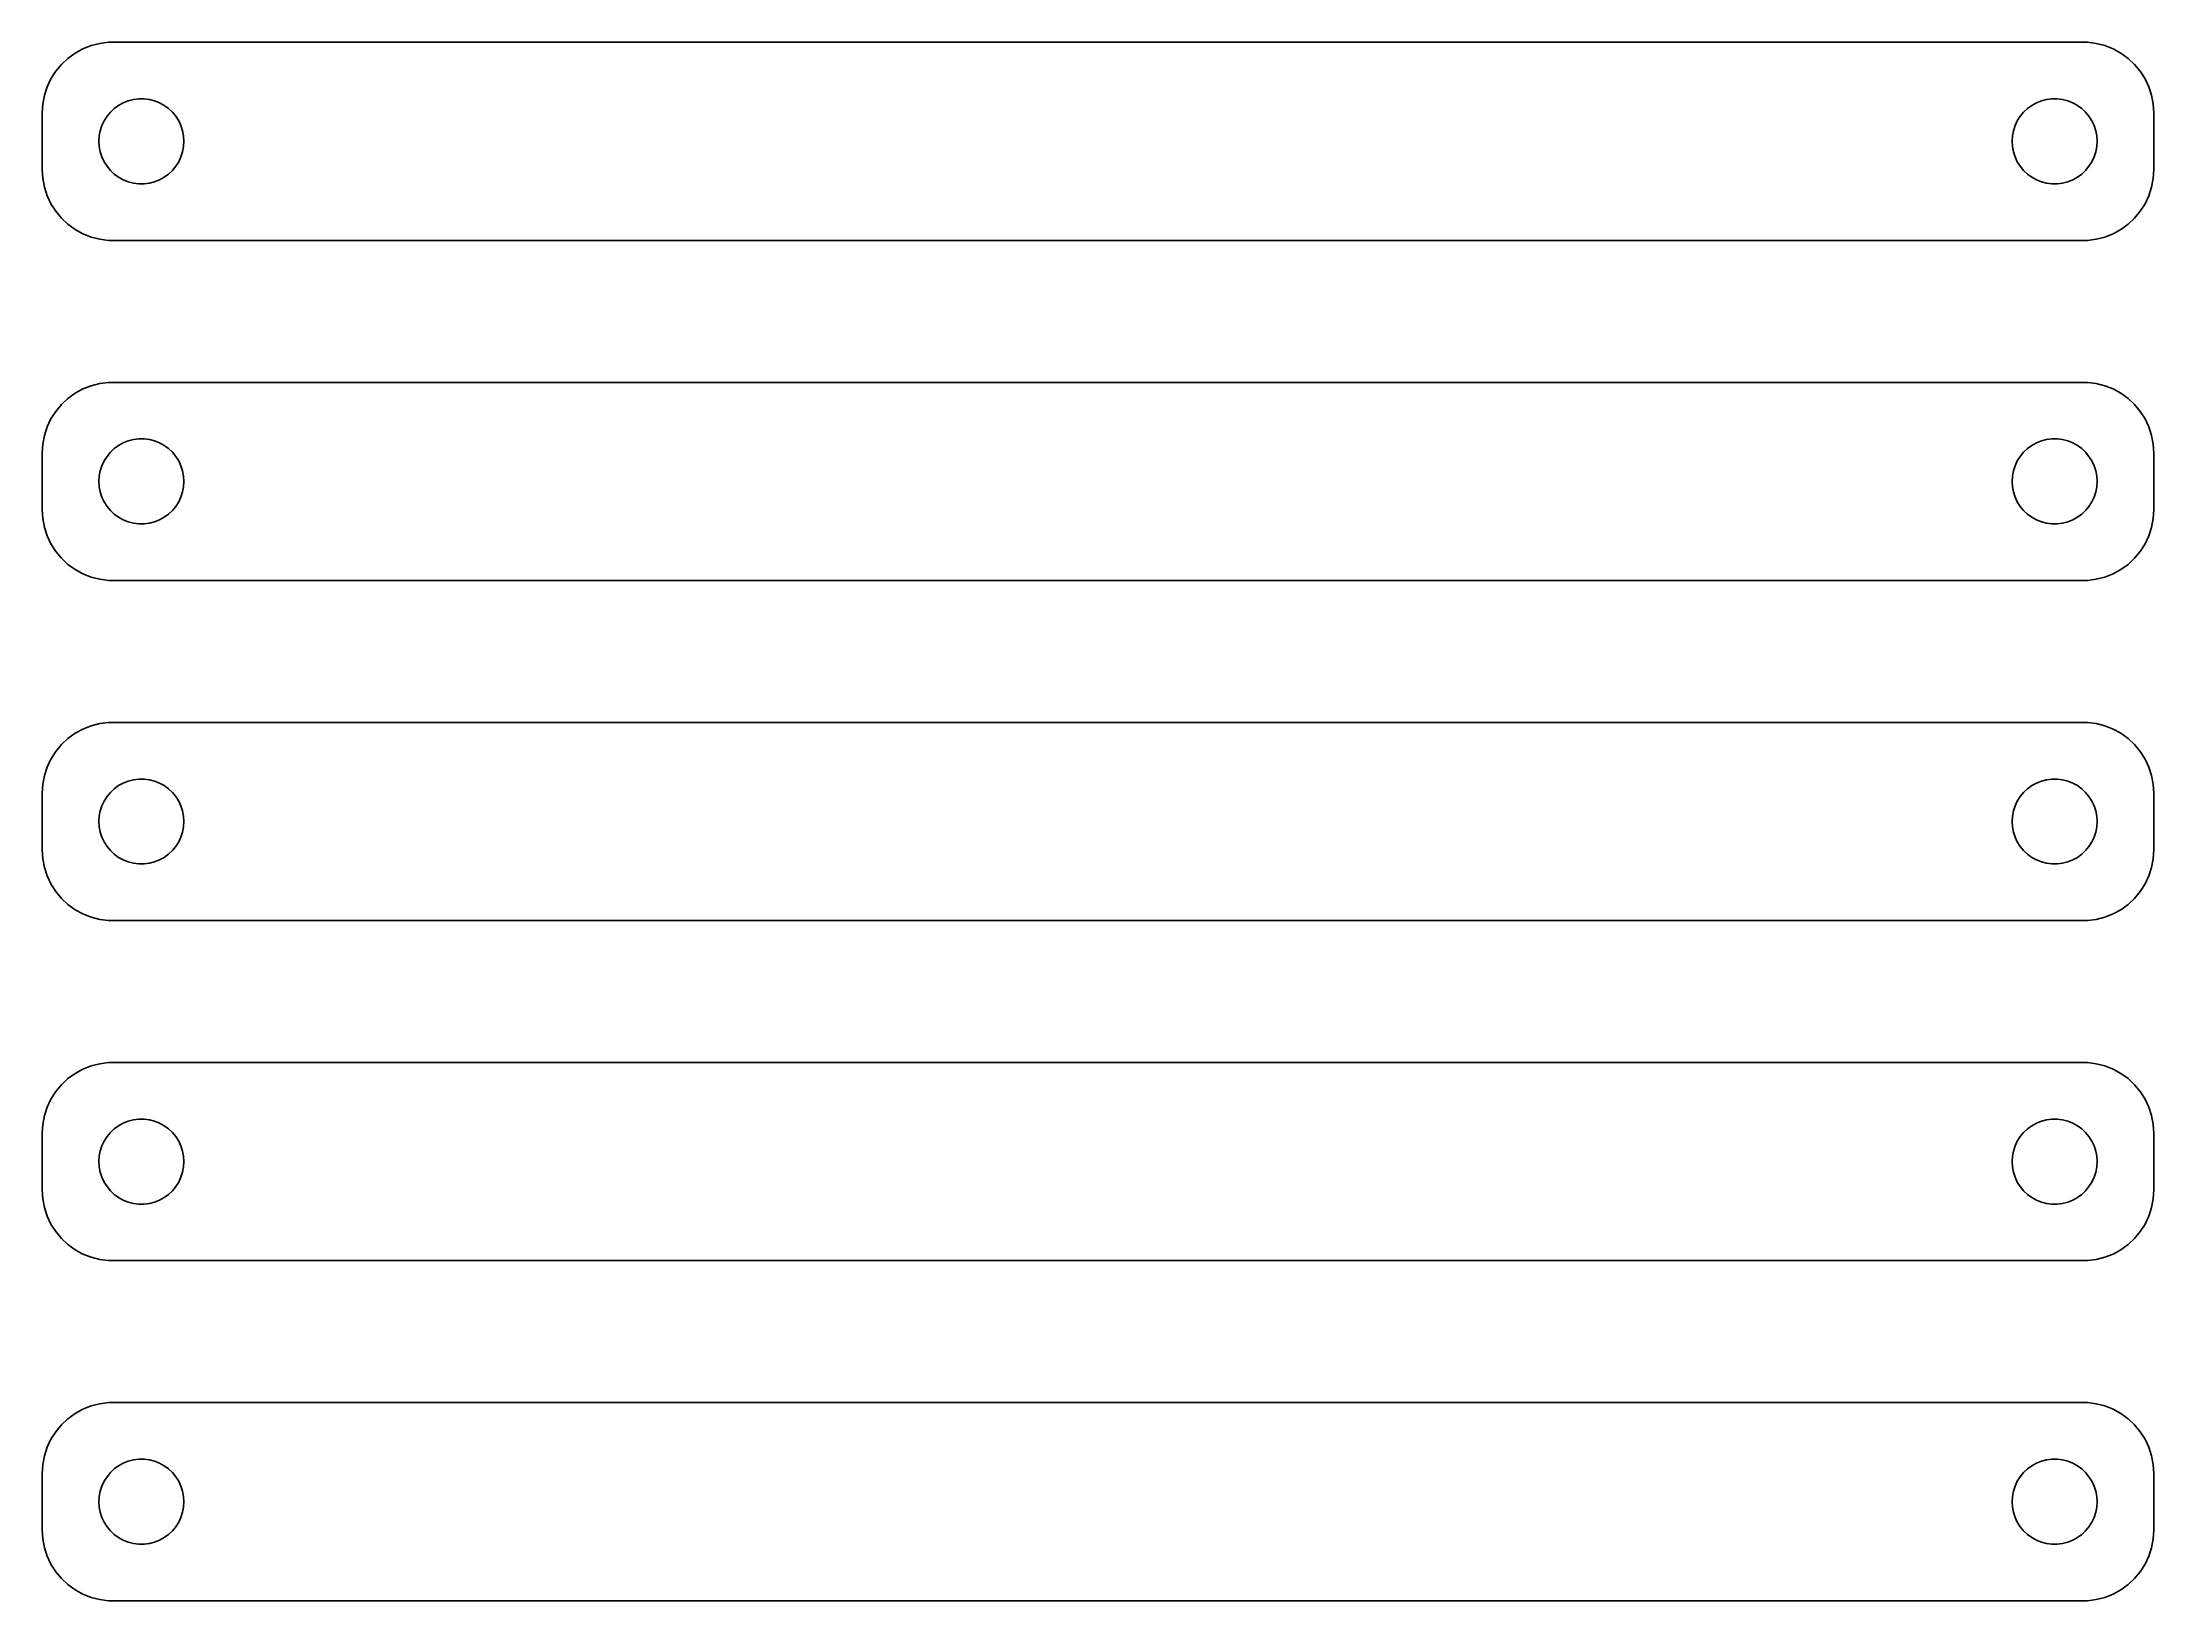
# Model space of a CAD drawing. Header units: metres. Extents: x -74 to 74, y 113 to 223.
import ezdxf

# ---------------------------------------------------------------- set-up
doc = ezdxf.new("R2010")
doc.units = ezdxf.units.M

msp = doc.modelspace()

# ---------------------------------------------------------------- linework, layer by layer
for p, q in [((-72.1791, 222.222), (-72.6871, 221.853)), ((-71.6289, 222.524), (-72.1791, 222.222)), ((-71.0451, 222.755), (-71.6289, 222.524)), ((-70.4369, 222.911), (-71.0451, 222.755)), ((-69.8139, 222.99), (-70.4369, 222.911)), ((69.8139, 222.99), (-69.8139, 222.99)), ((70.4369, 222.911), (69.8139, 222.99)), ((71.0451, 222.755), (70.4369, 222.911)), ((71.6289, 222.524), (71.0451, 222.755)), ((72.1791, 222.222), (71.6289, 222.524)), ((72.6871, 221.853), (72.1791, 222.222)), ((-73.5451, 220.939), (-73.8815, 220.409)), ((-73.1448, 221.423), (-73.5451, 220.939)), ((-72.6871, 221.853), (-73.1448, 221.423)), ((73.1448, 221.423), (72.6871, 221.853)), ((73.5451, 220.939), (73.1448, 221.423)), ((73.8815, 220.409), (73.5451, 220.939)), ((-74.3429, 219.243), (-74.4606, 218.627)), ((-74.1489, 219.841), (-74.3429, 219.243)), ((-73.8815, 220.409), (-74.1489, 219.841)), ((74.1489, 219.841), (73.8815, 220.409)), ((74.3429, 219.243), (74.1489, 219.841)), ((74.4606, 218.627), (74.3429, 219.243)), ((-74.4606, 218.627), (-74.5, 218)), ((-74.5, 218), (-74.5, 214)), ((-70.1289, 217.445), (-69.927, 217.763)), ((-69.927, 217.763), (-69.6869, 218.054)), ((-69.6869, 218.054), (-69.4123, 218.312)), ((-69.4123, 218.312), (-69.1075, 218.533)), ((-69.1075, 218.533), (-68.7773, 218.714)), ((-68.7773, 218.714), (-68.427, 218.853)), ((-68.427, 218.853), (-68.0621, 218.947)), ((-68.0621, 218.947), (-67.6884, 218.994)), ((-67.6884, 218.994), (-67.3116, 218.994)), ((-67.3116, 218.994), (-66.9379, 218.947)), ((-66.9379, 218.947), (-66.573, 218.853)), ((-66.573, 218.853), (-66.2227, 218.714)), ((-66.2227, 218.714), (-65.8925, 218.533)), ((-65.8925, 218.533), (-65.5877, 218.312)), ((-65.5877, 218.312), (-65.3131, 218.054)), ((-65.3131, 218.054), (-65.073, 217.763)), ((-65.073, 217.763), (-64.8711, 217.445)), ((64.8711, 217.445), (65.073, 217.763)), ((65.073, 217.763), (65.3131, 218.054)), ((65.3131, 218.054), (65.5877, 218.312)), ((65.5877, 218.312), (65.8925, 218.533)), ((65.8925, 218.533), (66.2227, 218.714)), ((66.2227, 218.714), (66.573, 218.853)), ((66.573, 218.853), (66.9379, 218.947)), ((66.9379, 218.947), (67.3116, 218.994)), ((67.3116, 218.994), (67.6884, 218.994)), ((67.6884, 218.994), (68.0621, 218.947)), ((68.0621, 218.947), (68.427, 218.853)), ((68.427, 218.853), (68.7773, 218.714)), ((68.7773, 218.714), (69.1075, 218.533)), ((69.1075, 218.533), (69.4123, 218.312)), ((69.4123, 218.312), (69.6869, 218.054)), ((69.6869, 218.054), (69.927, 217.763)), ((69.927, 217.763), (70.1289, 217.445)), ((74.5, 218), (74.4606, 218.627)), ((74.5, 214), (74.5, 218)), ((-70.5, 216), (-70.4763, 216.376)), ((-70.4763, 216.376), (-70.4057, 216.746)), ((-70.4057, 216.746), (-70.2893, 217.104)), ((-70.2893, 217.104), (-70.1289, 217.445)), ((-64.8711, 217.445), (-64.7107, 217.104)), ((-64.7107, 217.104), (-64.5943, 216.746)), ((-64.5943, 216.746), (-64.5237, 216.376)), ((-64.5237, 216.376), (-64.5, 216)), ((64.5, 216), (64.5237, 216.376)), ((64.5237, 216.376), (64.5943, 216.746)), ((64.5943, 216.746), (64.7107, 217.104)), ((64.7107, 217.104), (64.8711, 217.445)), ((70.1289, 217.445), (70.2893, 217.104)), ((70.2893, 217.104), (70.4057, 216.746)), ((70.4057, 216.746), (70.4763, 216.376)), ((70.4763, 216.376), (70.5, 216)), ((-70.4763, 215.624), (-70.5, 216)), ((-70.4057, 215.254), (-70.4763, 215.624)), ((-70.2893, 214.896), (-70.4057, 215.254)), ((-70.1289, 214.555), (-70.2893, 214.896)), ((-64.7107, 214.896), (-64.8711, 214.555)), ((-64.5943, 215.254), (-64.7107, 214.896)), ((-64.5237, 215.624), (-64.5943, 215.254)), ((-64.5, 216), (-64.5237, 215.624)), ((64.5237, 215.624), (64.5, 216)), ((64.5943, 215.254), (64.5237, 215.624)), ((64.7107, 214.896), (64.5943, 215.254)), ((64.8711, 214.555), (64.7107, 214.896)), ((70.2893, 214.896), (70.1289, 214.555)), ((70.4057, 215.254), (70.2893, 214.896)), ((70.4763, 215.624), (70.4057, 215.254)), ((70.5, 216), (70.4763, 215.624)), ((-74.5, 214), (-74.4606, 213.373)), ((-74.4606, 213.373), (-74.3429, 212.757)), ((-69.927, 214.237), (-70.1289, 214.555)), ((-69.6869, 213.946), (-69.927, 214.237)), ((-69.4123, 213.688), (-69.6869, 213.946)), ((-69.1075, 213.467), (-69.4123, 213.688)), ((-68.7773, 213.286), (-69.1075, 213.467)), ((-68.427, 213.147), (-68.7773, 213.286)), ((-68.0621, 213.053), (-68.427, 213.147)), ((-66.573, 213.147), (-66.9379, 213.053)), ((-66.2227, 213.286), (-66.573, 213.147)), ((-65.8925, 213.467), (-66.2227, 213.286)), ((-65.5877, 213.688), (-65.8925, 213.467)), ((-65.3131, 213.946), (-65.5877, 213.688)), ((-65.073, 214.237), (-65.3131, 213.946)), ((-64.8711, 214.555), (-65.073, 214.237)), ((65.073, 214.237), (64.8711, 214.555)), ((65.3131, 213.946), (65.073, 214.237)), ((65.5877, 213.688), (65.3131, 213.946)), ((65.8925, 213.467), (65.5877, 213.688)), ((66.2227, 213.286), (65.8925, 213.467)), ((66.573, 213.147), (66.2227, 213.286)), ((66.9379, 213.053), (66.573, 213.147)), ((68.427, 213.147), (68.0621, 213.053)), ((68.7773, 213.286), (68.427, 213.147)), ((69.1075, 213.467), (68.7773, 213.286)), ((69.4123, 213.688), (69.1075, 213.467)), ((69.6869, 213.946), (69.4123, 213.688)), ((69.927, 214.237), (69.6869, 213.946)), ((70.1289, 214.555), (69.927, 214.237)), ((74.3429, 212.757), (74.4606, 213.373)), ((74.4606, 213.373), (74.5, 214)), ((-74.3429, 212.757), (-74.1489, 212.159)), ((-74.1489, 212.159), (-73.8815, 211.591)), ((-73.8815, 211.591), (-73.5451, 211.061)), ((-67.6884, 213.006), (-68.0621, 213.053)), ((-67.3116, 213.006), (-67.6884, 213.006)), ((-66.9379, 213.053), (-67.3116, 213.006)), ((67.3116, 213.006), (66.9379, 213.053)), ((67.6884, 213.006), (67.3116, 213.006)), ((68.0621, 213.053), (67.6884, 213.006)), ((73.5451, 211.061), (73.8815, 211.591)), ((73.8815, 211.591), (74.1489, 212.159)), ((74.1489, 212.159), (74.3429, 212.757)), ((-73.5451, 211.061), (-73.1448, 210.577)), ((-73.1448, 210.577), (-72.6871, 210.147)), ((-72.6871, 210.147), (-72.1791, 209.778)), ((72.1791, 209.778), (72.6871, 210.147)), ((72.6871, 210.147), (73.1448, 210.577)), ((73.1448, 210.577), (73.5451, 211.061)), ((-72.1791, 209.778), (-71.6289, 209.476)), ((-71.6289, 209.476), (-71.0451, 209.245)), ((-71.0451, 209.245), (-70.4369, 209.089)), ((-70.4369, 209.089), (-69.8139, 209.01)), ((-69.8139, 209.01), (69.8139, 209.01)), ((69.8139, 209.01), (70.4369, 209.089)), ((70.4369, 209.089), (71.0451, 209.245)), ((71.0451, 209.245), (71.6289, 209.476)), ((71.6289, 209.476), (72.1791, 209.778)), ((-72.1791, 198.222), (-72.6871, 197.853)), ((-71.6289, 198.524), (-72.1791, 198.222)), ((-71.0451, 198.755), (-71.6289, 198.524)), ((-70.4369, 198.911), (-71.0451, 198.755)), ((-69.8139, 198.99), (-70.4369, 198.911)), ((69.8139, 198.99), (-69.8139, 198.99)), ((70.4369, 198.911), (69.8139, 198.99)), ((71.0451, 198.755), (70.4369, 198.911)), ((71.6289, 198.524), (71.0451, 198.755)), ((72.1791, 198.222), (71.6289, 198.524)), ((72.6871, 197.853), (72.1791, 198.222)), ((-73.5451, 196.939), (-73.8815, 196.409)), ((-73.1448, 197.423), (-73.5451, 196.939)), ((-72.6871, 197.853), (-73.1448, 197.423)), ((73.1448, 197.423), (72.6871, 197.853)), ((73.5451, 196.939), (73.1448, 197.423)), ((73.8815, 196.409), (73.5451, 196.939)), ((-74.3429, 195.243), (-74.4606, 194.627)), ((-74.1489, 195.841), (-74.3429, 195.243)), ((-73.8815, 196.409), (-74.1489, 195.841)), ((74.1489, 195.841), (73.8815, 196.409)), ((74.3429, 195.243), (74.1489, 195.841)), ((74.4606, 194.627), (74.3429, 195.243)), ((-74.4606, 194.627), (-74.5, 194)), ((-74.5, 194), (-74.5, 190)), ((-70.1289, 193.445), (-69.927, 193.763)), ((-69.927, 193.763), (-69.6869, 194.054)), ((-69.6869, 194.054), (-69.4123, 194.312)), ((-69.4123, 194.312), (-69.1075, 194.533)), ((-69.1075, 194.533), (-68.7773, 194.714)), ((-68.7773, 194.714), (-68.427, 194.853)), ((-68.427, 194.853), (-68.0621, 194.947)), ((-68.0621, 194.947), (-67.6884, 194.994)), ((-67.6884, 194.994), (-67.3116, 194.994)), ((-67.3116, 194.994), (-66.9379, 194.947)), ((-66.9379, 194.947), (-66.573, 194.853)), ((-66.573, 194.853), (-66.2227, 194.714)), ((-66.2227, 194.714), (-65.8925, 194.533)), ((-65.8925, 194.533), (-65.5877, 194.312)), ((-65.5877, 194.312), (-65.3131, 194.054)), ((-65.3131, 194.054), (-65.073, 193.763)), ((-65.073, 193.763), (-64.8711, 193.445)), ((64.8711, 193.445), (65.073, 193.763)), ((65.073, 193.763), (65.3131, 194.054)), ((65.3131, 194.054), (65.5877, 194.312)), ((65.5877, 194.312), (65.8925, 194.533)), ((65.8925, 194.533), (66.2227, 194.714)), ((66.2227, 194.714), (66.573, 194.853)), ((66.573, 194.853), (66.9379, 194.947)), ((66.9379, 194.947), (67.3116, 194.994)), ((67.3116, 194.994), (67.6884, 194.994)), ((67.6884, 194.994), (68.0621, 194.947)), ((68.0621, 194.947), (68.427, 194.853)), ((68.427, 194.853), (68.7773, 194.714)), ((68.7773, 194.714), (69.1075, 194.533)), ((69.1075, 194.533), (69.4123, 194.312)), ((69.4123, 194.312), (69.6869, 194.054)), ((69.6869, 194.054), (69.927, 193.763)), ((69.927, 193.763), (70.1289, 193.445)), ((74.5, 194), (74.4606, 194.627)), ((74.5, 190), (74.5, 194)), ((-70.5, 192), (-70.4763, 192.376)), ((-70.4763, 192.376), (-70.4057, 192.746)), ((-70.4057, 192.746), (-70.2893, 193.104)), ((-70.2893, 193.104), (-70.1289, 193.445)), ((-64.8711, 193.445), (-64.7107, 193.104)), ((-64.7107, 193.104), (-64.5943, 192.746)), ((-64.5943, 192.746), (-64.5237, 192.376)), ((-64.5237, 192.376), (-64.5, 192)), ((64.5, 192), (64.5237, 192.376)), ((64.5237, 192.376), (64.5943, 192.746)), ((64.5943, 192.746), (64.7107, 193.104)), ((64.7107, 193.104), (64.8711, 193.445)), ((70.1289, 193.445), (70.2893, 193.104)), ((70.2893, 193.104), (70.4057, 192.746)), ((70.4057, 192.746), (70.4763, 192.376)), ((70.4763, 192.376), (70.5, 192)), ((-70.4763, 191.624), (-70.5, 192)), ((-70.4057, 191.254), (-70.4763, 191.624)), ((-70.2893, 190.896), (-70.4057, 191.254)), ((-70.1289, 190.555), (-70.2893, 190.896)), ((-64.7107, 190.896), (-64.8711, 190.555)), ((-64.5943, 191.254), (-64.7107, 190.896)), ((-64.5237, 191.624), (-64.5943, 191.254)), ((-64.5, 192), (-64.5237, 191.624)), ((64.5237, 191.624), (64.5, 192)), ((64.5943, 191.254), (64.5237, 191.624)), ((64.7107, 190.896), (64.5943, 191.254)), ((64.8711, 190.555), (64.7107, 190.896)), ((70.2893, 190.896), (70.1289, 190.555)), ((70.4057, 191.254), (70.2893, 190.896)), ((70.4763, 191.624), (70.4057, 191.254)), ((70.5, 192), (70.4763, 191.624)), ((-74.5, 190), (-74.4606, 189.373)), ((-74.4606, 189.373), (-74.3429, 188.757)), ((-69.927, 190.237), (-70.1289, 190.555)), ((-69.6869, 189.946), (-69.927, 190.237)), ((-69.4123, 189.688), (-69.6869, 189.946)), ((-69.1075, 189.467), (-69.4123, 189.688)), ((-68.7773, 189.286), (-69.1075, 189.467)), ((-68.427, 189.147), (-68.7773, 189.286)), ((-66.2227, 189.286), (-66.573, 189.147)), ((-65.8925, 189.467), (-66.2227, 189.286)), ((-65.5877, 189.688), (-65.8925, 189.467)), ((-65.3131, 189.946), (-65.5877, 189.688)), ((-65.073, 190.237), (-65.3131, 189.946)), ((-64.8711, 190.555), (-65.073, 190.237)), ((65.073, 190.237), (64.8711, 190.555)), ((65.3131, 189.946), (65.073, 190.237)), ((65.5877, 189.688), (65.3131, 189.946)), ((65.8925, 189.467), (65.5877, 189.688)), ((66.2227, 189.286), (65.8925, 189.467)), ((66.573, 189.147), (66.2227, 189.286)), ((68.7773, 189.286), (68.427, 189.147)), ((69.1075, 189.467), (68.7773, 189.286)), ((69.4123, 189.688), (69.1075, 189.467)), ((69.6869, 189.946), (69.4123, 189.688)), ((69.927, 190.237), (69.6869, 189.946)), ((70.1289, 190.555), (69.927, 190.237)), ((74.3429, 188.757), (74.4606, 189.373)), ((74.4606, 189.373), (74.5, 190)), ((-74.3429, 188.757), (-74.1489, 188.159)), ((-74.1489, 188.159), (-73.8815, 187.591)), ((-68.0621, 189.053), (-68.427, 189.147)), ((-67.6884, 189.006), (-68.0621, 189.053)), ((-67.3116, 189.006), (-67.6884, 189.006)), ((-66.9379, 189.053), (-67.3116, 189.006)), ((-66.573, 189.147), (-66.9379, 189.053)), ((66.9379, 189.053), (66.573, 189.147)), ((67.3116, 189.006), (66.9379, 189.053)), ((67.6884, 189.006), (67.3116, 189.006)), ((68.0621, 189.053), (67.6884, 189.006)), ((68.427, 189.147), (68.0621, 189.053)), ((73.8815, 187.591), (74.1489, 188.159)), ((74.1489, 188.159), (74.3429, 188.757)), ((-73.8815, 187.591), (-73.5451, 187.061)), ((-73.5451, 187.061), (-73.1448, 186.577)), ((-73.1448, 186.577), (-72.6871, 186.147)), ((72.6871, 186.147), (73.1448, 186.577)), ((73.1448, 186.577), (73.5451, 187.061)), ((73.5451, 187.061), (73.8815, 187.591)), ((-72.6871, 186.147), (-72.1791, 185.778)), ((-72.1791, 185.778), (-71.6289, 185.476)), ((-71.6289, 185.476), (-71.0451, 185.245)), ((-71.0451, 185.245), (-70.4369, 185.089)), ((-70.4369, 185.089), (-69.8139, 185.01)), ((-69.8139, 185.01), (69.8139, 185.01)), ((69.8139, 185.01), (70.4369, 185.089)), ((70.4369, 185.089), (71.0451, 185.245)), ((71.0451, 185.245), (71.6289, 185.476)), ((71.6289, 185.476), (72.1791, 185.778)), ((72.1791, 185.778), (72.6871, 186.147)), ((-71.6289, 174.524), (-72.1791, 174.222)), ((-71.0451, 174.755), (-71.6289, 174.524)), ((-70.4369, 174.911), (-71.0451, 174.755)), ((-69.8139, 174.99), (-70.4369, 174.911)), ((69.8139, 174.99), (-69.8139, 174.99)), ((70.4369, 174.911), (69.8139, 174.99)), ((71.0451, 174.755), (70.4369, 174.911)), ((71.6289, 174.524), (71.0451, 174.755)), ((72.1791, 174.222), (71.6289, 174.524)), ((-73.5451, 172.939), (-73.8815, 172.409)), ((-73.1448, 173.423), (-73.5451, 172.939)), ((-72.6871, 173.853), (-73.1448, 173.423)), ((-72.1791, 174.222), (-72.6871, 173.853)), ((72.6871, 173.853), (72.1791, 174.222)), ((73.1448, 173.423), (72.6871, 173.853)), ((73.5451, 172.939), (73.1448, 173.423)), ((73.8815, 172.409), (73.5451, 172.939)), ((-74.1489, 171.841), (-74.3429, 171.243)), ((-73.8815, 172.409), (-74.1489, 171.841)), ((74.1489, 171.841), (73.8815, 172.409)), ((74.3429, 171.243), (74.1489, 171.841)), ((-74.4606, 170.627), (-74.5, 170)), ((-74.5, 170), (-74.5, 166)), ((-74.3429, 171.243), (-74.4606, 170.627)), ((-69.927, 169.763), (-69.6869, 170.054)), ((-69.6869, 170.054), (-69.4123, 170.312)), ((-69.4123, 170.312), (-69.1075, 170.533)), ((-69.1075, 170.533), (-68.7773, 170.714)), ((-68.7773, 170.714), (-68.427, 170.853)), ((-68.427, 170.853), (-68.0621, 170.947)), ((-68.0621, 170.947), (-67.6884, 170.994)), ((-67.6884, 170.994), (-67.3116, 170.994)), ((-67.3116, 170.994), (-66.9379, 170.947)), ((-66.9379, 170.947), (-66.573, 170.853)), ((-66.573, 170.853), (-66.2227, 170.714)), ((-66.2227, 170.714), (-65.8925, 170.533)), ((-65.8925, 170.533), (-65.5877, 170.312)), ((-65.5877, 170.312), (-65.3131, 170.054)), ((-65.3131, 170.054), (-65.073, 169.763)), ((65.073, 169.763), (65.3131, 170.054)), ((65.3131, 170.054), (65.5877, 170.312)), ((65.5877, 170.312), (65.8925, 170.533)), ((65.8925, 170.533), (66.2227, 170.714)), ((66.2227, 170.714), (66.573, 170.853)), ((66.573, 170.853), (66.9379, 170.947)), ((66.9379, 170.947), (67.3116, 170.994)), ((67.3116, 170.994), (67.6884, 170.994)), ((67.6884, 170.994), (68.0621, 170.947)), ((68.0621, 170.947), (68.427, 170.853)), ((68.427, 170.853), (68.7773, 170.714)), ((68.7773, 170.714), (69.1075, 170.533)), ((69.1075, 170.533), (69.4123, 170.312)), ((69.4123, 170.312), (69.6869, 170.054)), ((69.6869, 170.054), (69.927, 169.763)), ((74.4606, 170.627), (74.3429, 171.243)), ((74.5, 170), (74.4606, 170.627)), ((74.5, 166), (74.5, 170)), ((-70.5, 168), (-70.4763, 168.376)), ((-70.4763, 168.376), (-70.4057, 168.746)), ((-70.4057, 168.746), (-70.2893, 169.104)), ((-70.2893, 169.104), (-70.1289, 169.445)), ((-70.1289, 169.445), (-69.927, 169.763)), ((-65.073, 169.763), (-64.8711, 169.445)), ((-64.8711, 169.445), (-64.7107, 169.104)), ((-64.7107, 169.104), (-64.5943, 168.746)), ((-64.5943, 168.746), (-64.5237, 168.376)), ((-64.5237, 168.376), (-64.5, 168)), ((64.5, 168), (64.5237, 168.376)), ((64.5237, 168.376), (64.5943, 168.746)), ((64.5943, 168.746), (64.7107, 169.104)), ((64.7107, 169.104), (64.8711, 169.445)), ((64.8711, 169.445), (65.073, 169.763)), ((69.927, 169.763), (70.1289, 169.445)), ((70.1289, 169.445), (70.2893, 169.104)), ((70.2893, 169.104), (70.4057, 168.746)), ((70.4057, 168.746), (70.4763, 168.376)), ((70.4763, 168.376), (70.5, 168)), ((-70.4763, 167.624), (-70.5, 168)), ((-70.4057, 167.254), (-70.4763, 167.624)), ((-70.2893, 166.896), (-70.4057, 167.254)), ((-70.1289, 166.555), (-70.2893, 166.896)), ((-64.7107, 166.896), (-64.8711, 166.555)), ((-64.5943, 167.254), (-64.7107, 166.896)), ((-64.5237, 167.624), (-64.5943, 167.254)), ((-64.5, 168), (-64.5237, 167.624)), ((64.5237, 167.624), (64.5, 168)), ((64.5943, 167.254), (64.5237, 167.624)), ((64.7107, 166.896), (64.5943, 167.254)), ((64.8711, 166.555), (64.7107, 166.896)), ((70.2893, 166.896), (70.1289, 166.555)), ((70.4057, 167.254), (70.2893, 166.896)), ((70.4763, 167.624), (70.4057, 167.254)), ((70.5, 168), (70.4763, 167.624)), ((-74.5, 166), (-74.4606, 165.373)), ((-69.927, 166.237), (-70.1289, 166.555)), ((-69.6869, 165.946), (-69.927, 166.237)), ((-69.4123, 165.688), (-69.6869, 165.946)), ((-69.1075, 165.467), (-69.4123, 165.688)), ((-68.7773, 165.286), (-69.1075, 165.467)), ((-65.8925, 165.467), (-66.2227, 165.286)), ((-65.5877, 165.688), (-65.8925, 165.467)), ((-65.3131, 165.946), (-65.5877, 165.688)), ((-65.073, 166.237), (-65.3131, 165.946)), ((-64.8711, 166.555), (-65.073, 166.237)), ((65.073, 166.237), (64.8711, 166.555)), ((65.3131, 165.946), (65.073, 166.237)), ((65.5877, 165.688), (65.3131, 165.946)), ((65.8925, 165.467), (65.5877, 165.688)), ((66.2227, 165.286), (65.8925, 165.467)), ((69.1075, 165.467), (68.7773, 165.286)), ((69.4123, 165.688), (69.1075, 165.467)), ((69.6869, 165.946), (69.4123, 165.688)), ((69.927, 166.237), (69.6869, 165.946)), ((70.1289, 166.555), (69.927, 166.237)), ((74.4606, 165.373), (74.5, 166)), ((-74.4606, 165.373), (-74.3429, 164.757)), ((-74.3429, 164.757), (-74.1489, 164.159)), ((-74.1489, 164.159), (-73.8815, 163.591)), ((-68.427, 165.147), (-68.7773, 165.286)), ((-68.0621, 165.053), (-68.427, 165.147)), ((-67.6884, 165.006), (-68.0621, 165.053)), ((-67.3116, 165.006), (-67.6884, 165.006)), ((-66.9379, 165.053), (-67.3116, 165.006)), ((-66.573, 165.147), (-66.9379, 165.053)), ((-66.2227, 165.286), (-66.573, 165.147)), ((66.573, 165.147), (66.2227, 165.286)), ((66.9379, 165.053), (66.573, 165.147)), ((67.3116, 165.006), (66.9379, 165.053)), ((67.6884, 165.006), (67.3116, 165.006)), ((68.0621, 165.053), (67.6884, 165.006)), ((68.427, 165.147), (68.0621, 165.053)), ((68.7773, 165.286), (68.427, 165.147)), ((73.8815, 163.591), (74.1489, 164.159)), ((74.1489, 164.159), (74.3429, 164.757)), ((74.3429, 164.757), (74.4606, 165.373)), ((-73.8815, 163.591), (-73.5451, 163.061)), ((-73.5451, 163.061), (-73.1448, 162.577)), ((-73.1448, 162.577), (-72.6871, 162.147)), ((72.6871, 162.147), (73.1448, 162.577)), ((73.1448, 162.577), (73.5451, 163.061)), ((73.5451, 163.061), (73.8815, 163.591)), ((-72.6871, 162.147), (-72.1791, 161.778)), ((-72.1791, 161.778), (-71.6289, 161.476)), ((-71.6289, 161.476), (-71.0451, 161.245)), ((-71.0451, 161.245), (-70.4369, 161.089)), ((-70.4369, 161.089), (-69.8139, 161.01)), ((-69.8139, 161.01), (69.8139, 161.01)), ((69.8139, 161.01), (70.4369, 161.089)), ((70.4369, 161.089), (71.0451, 161.245)), ((71.0451, 161.245), (71.6289, 161.476)), ((71.6289, 161.476), (72.1791, 161.778)), ((72.1791, 161.778), (72.6871, 162.147)), ((-71.6289, 150.524), (-72.1791, 150.222)), ((-71.0451, 150.755), (-71.6289, 150.524)), ((-70.4369, 150.911), (-71.0451, 150.755)), ((-69.8139, 150.99), (-70.4369, 150.911)), ((69.8139, 150.99), (-69.8139, 150.99)), ((70.4369, 150.911), (69.8139, 150.99)), ((71.0451, 150.755), (70.4369, 150.911)), ((71.6289, 150.524), (71.0451, 150.755)), ((72.1791, 150.222), (71.6289, 150.524)), ((-73.1448, 149.423), (-73.5451, 148.939)), ((-72.6871, 149.853), (-73.1448, 149.423)), ((-72.1791, 150.222), (-72.6871, 149.853)), ((72.6871, 149.853), (72.1791, 150.222)), ((73.1448, 149.423), (72.6871, 149.853)), ((73.5451, 148.939), (73.1448, 149.423)), ((-74.1489, 147.841), (-74.3429, 147.243)), ((-73.8815, 148.409), (-74.1489, 147.841)), ((-73.5451, 148.939), (-73.8815, 148.409)), ((73.8815, 148.409), (73.5451, 148.939)), ((74.1489, 147.841), (73.8815, 148.409)), ((74.3429, 147.243), (74.1489, 147.841)), ((-74.4606, 146.627), (-74.5, 146)), ((-74.3429, 147.243), (-74.4606, 146.627)), ((-69.927, 145.763), (-69.6869, 146.054)), ((-69.6869, 146.054), (-69.4123, 146.312)), ((-69.4123, 146.312), (-69.1075, 146.533)), ((-69.1075, 146.533), (-68.7773, 146.714)), ((-68.7773, 146.714), (-68.427, 146.853)), ((-68.427, 146.853), (-68.0621, 146.947)), ((-68.0621, 146.947), (-67.6884, 146.994)), ((-67.6884, 146.994), (-67.3116, 146.994)), ((-67.3116, 146.994), (-66.9379, 146.947)), ((-66.9379, 146.947), (-66.573, 146.853)), ((-66.573, 146.853), (-66.2227, 146.714)), ((-66.2227, 146.714), (-65.8925, 146.533)), ((-65.8925, 146.533), (-65.5877, 146.312)), ((-65.5877, 146.312), (-65.3131, 146.054)), ((-65.3131, 146.054), (-65.073, 145.763)), ((65.073, 145.763), (65.3131, 146.054)), ((65.3131, 146.054), (65.5877, 146.312)), ((65.5877, 146.312), (65.8925, 146.533)), ((65.8925, 146.533), (66.2227, 146.714)), ((66.2227, 146.714), (66.573, 146.853)), ((66.573, 146.853), (66.9379, 146.947)), ((66.9379, 146.947), (67.3116, 146.994)), ((67.3116, 146.994), (67.6884, 146.994)), ((67.6884, 146.994), (68.0621, 146.947)), ((68.0621, 146.947), (68.427, 146.853)), ((68.427, 146.853), (68.7773, 146.714)), ((68.7773, 146.714), (69.1075, 146.533)), ((69.1075, 146.533), (69.4123, 146.312)), ((69.4123, 146.312), (69.6869, 146.054)), ((69.6869, 146.054), (69.927, 145.763)), ((74.4606, 146.627), (74.3429, 147.243)), ((74.5, 146), (74.4606, 146.627)), ((-74.5, 146), (-74.5, 142)), ((-70.4763, 144.376), (-70.4057, 144.746)), ((-70.4057, 144.746), (-70.2893, 145.104)), ((-70.2893, 145.104), (-70.1289, 145.445)), ((-70.1289, 145.445), (-69.927, 145.763)), ((-65.073, 145.763), (-64.8711, 145.445)), ((-64.8711, 145.445), (-64.7107, 145.104)), ((-64.7107, 145.104), (-64.5943, 144.746)), ((-64.5943, 144.746), (-64.5237, 144.376)), ((64.5237, 144.376), (64.5943, 144.746)), ((64.5943, 144.746), (64.7107, 145.104)), ((64.7107, 145.104), (64.8711, 145.445)), ((64.8711, 145.445), (65.073, 145.763)), ((69.927, 145.763), (70.1289, 145.445)), ((70.1289, 145.445), (70.2893, 145.104)), ((70.2893, 145.104), (70.4057, 144.746)), ((70.4057, 144.746), (70.4763, 144.376)), ((74.5, 142), (74.5, 146)), ((-70.5, 144), (-70.4763, 144.376)), ((-70.4763, 143.624), (-70.5, 144)), ((-70.4057, 143.254), (-70.4763, 143.624)), ((-70.2893, 142.896), (-70.4057, 143.254)), ((-64.5943, 143.254), (-64.7107, 142.896)), ((-64.5237, 143.624), (-64.5943, 143.254)), ((-64.5237, 144.376), (-64.5, 144)), ((-64.5, 144), (-64.5237, 143.624)), ((64.5, 144), (64.5237, 144.376)), ((64.5237, 143.624), (64.5, 144)), ((64.5943, 143.254), (64.5237, 143.624)), ((64.7107, 142.896), (64.5943, 143.254)), ((70.4057, 143.254), (70.2893, 142.896)), ((70.4763, 143.624), (70.4057, 143.254)), ((70.4763, 144.376), (70.5, 144)), ((70.5, 144), (70.4763, 143.624)), ((-74.5, 142), (-74.4606, 141.373)), ((-70.1289, 142.555), (-70.2893, 142.896)), ((-69.927, 142.237), (-70.1289, 142.555)), ((-69.6869, 141.946), (-69.927, 142.237)), ((-69.4123, 141.688), (-69.6869, 141.946)), ((-69.1075, 141.467), (-69.4123, 141.688)), ((-65.5877, 141.688), (-65.8925, 141.467)), ((-65.3131, 141.946), (-65.5877, 141.688)), ((-65.073, 142.237), (-65.3131, 141.946)), ((-64.8711, 142.555), (-65.073, 142.237)), ((-64.7107, 142.896), (-64.8711, 142.555)), ((64.8711, 142.555), (64.7107, 142.896)), ((65.073, 142.237), (64.8711, 142.555)), ((65.3131, 141.946), (65.073, 142.237)), ((65.5877, 141.688), (65.3131, 141.946)), ((65.8925, 141.467), (65.5877, 141.688)), ((69.4123, 141.688), (69.1075, 141.467)), ((69.6869, 141.946), (69.4123, 141.688)), ((69.927, 142.237), (69.6869, 141.946)), ((70.1289, 142.555), (69.927, 142.237)), ((70.2893, 142.896), (70.1289, 142.555)), ((74.4606, 141.373), (74.5, 142)), ((-74.4606, 141.373), (-74.3429, 140.757)), ((-74.3429, 140.757), (-74.1489, 140.159)), ((-74.1489, 140.159), (-73.8815, 139.591)), ((-68.7773, 141.286), (-69.1075, 141.467)), ((-68.427, 141.147), (-68.7773, 141.286)), ((-68.0621, 141.053), (-68.427, 141.147)), ((-67.6884, 141.006), (-68.0621, 141.053)), ((-67.3116, 141.006), (-67.6884, 141.006)), ((-66.9379, 141.053), (-67.3116, 141.006)), ((-66.573, 141.147), (-66.9379, 141.053)), ((-66.2227, 141.286), (-66.573, 141.147)), ((-65.8925, 141.467), (-66.2227, 141.286)), ((66.2227, 141.286), (65.8925, 141.467)), ((66.573, 141.147), (66.2227, 141.286)), ((66.9379, 141.053), (66.573, 141.147)), ((67.3116, 141.006), (66.9379, 141.053)), ((67.6884, 141.006), (67.3116, 141.006)), ((68.0621, 141.053), (67.6884, 141.006)), ((68.427, 141.147), (68.0621, 141.053)), ((68.7773, 141.286), (68.427, 141.147)), ((69.1075, 141.467), (68.7773, 141.286)), ((73.8815, 139.591), (74.1489, 140.159)), ((74.1489, 140.159), (74.3429, 140.757)), ((74.3429, 140.757), (74.4606, 141.373)), ((-73.8815, 139.591), (-73.5451, 139.061)), ((-73.5451, 139.061), (-73.1448, 138.577)), ((-73.1448, 138.577), (-72.6871, 138.147)), ((72.6871, 138.147), (73.1448, 138.577)), ((73.1448, 138.577), (73.5451, 139.061)), ((73.5451, 139.061), (73.8815, 139.591)), ((-72.6871, 138.147), (-72.1791, 137.778)), ((-72.1791, 137.778), (-71.6289, 137.476)), ((-71.6289, 137.476), (-71.0451, 137.245)), ((-71.0451, 137.245), (-70.4369, 137.089)), ((-70.4369, 137.089), (-69.8139, 137.01)), ((69.8139, 137.01), (70.4369, 137.089)), ((70.4369, 137.089), (71.0451, 137.245)), ((71.0451, 137.245), (71.6289, 137.476)), ((71.6289, 137.476), (72.1791, 137.778)), ((72.1791, 137.778), (72.6871, 138.147)), ((-69.8139, 137.01), (69.8139, 137.01)), ((-71.0451, 126.755), (-71.6289, 126.524)), ((-70.4369, 126.911), (-71.0451, 126.755)), ((-69.8139, 126.99), (-70.4369, 126.911)), ((69.8139, 126.99), (-69.8139, 126.99)), ((70.4369, 126.911), (69.8139, 126.99)), ((71.0451, 126.755), (70.4369, 126.911)), ((71.6289, 126.524), (71.0451, 126.755)), ((-73.1448, 125.423), (-73.5451, 124.939)), ((-72.6871, 125.853), (-73.1448, 125.423)), ((-72.1791, 126.222), (-72.6871, 125.853)), ((-71.6289, 126.524), (-72.1791, 126.222)), ((72.1791, 126.222), (71.6289, 126.524)), ((72.6871, 125.853), (72.1791, 126.222)), ((73.1448, 125.423), (72.6871, 125.853)), ((73.5451, 124.939), (73.1448, 125.423)), ((-74.1489, 123.841), (-74.3429, 123.243)), ((-73.8815, 124.409), (-74.1489, 123.841)), ((-73.5451, 124.939), (-73.8815, 124.409)), ((73.8815, 124.409), (73.5451, 124.939)), ((74.1489, 123.841), (73.8815, 124.409)), ((74.3429, 123.243), (74.1489, 123.841)), ((-74.4606, 122.627), (-74.5, 122)), ((-74.3429, 123.243), (-74.4606, 122.627)), ((-69.6869, 122.054), (-69.4123, 122.312)), ((-69.4123, 122.312), (-69.1075, 122.533)), ((-69.1075, 122.533), (-68.7773, 122.714)), ((-68.7773, 122.714), (-68.427, 122.853)), ((-68.427, 122.853), (-68.0621, 122.947)), ((-68.0621, 122.947), (-67.6884, 122.994)), ((-67.6884, 122.994), (-67.3116, 122.994)), ((-67.3116, 122.994), (-66.9379, 122.947)), ((-66.9379, 122.947), (-66.573, 122.853)), ((-66.573, 122.853), (-66.2227, 122.714)), ((-66.2227, 122.714), (-65.8925, 122.533)), ((-65.8925, 122.533), (-65.5877, 122.312)), ((-65.5877, 122.312), (-65.3131, 122.054)), ((65.3131, 122.054), (65.5877, 122.312)), ((65.5877, 122.312), (65.8925, 122.533)), ((65.8925, 122.533), (66.2227, 122.714)), ((66.2227, 122.714), (66.573, 122.853)), ((66.573, 122.853), (66.9379, 122.947)), ((66.9379, 122.947), (67.3116, 122.994)), ((67.3116, 122.994), (67.6884, 122.994)), ((67.6884, 122.994), (68.0621, 122.947)), ((68.0621, 122.947), (68.427, 122.853)), ((68.427, 122.853), (68.7773, 122.714)), ((68.7773, 122.714), (69.1075, 122.533)), ((69.1075, 122.533), (69.4123, 122.312)), ((69.4123, 122.312), (69.6869, 122.054)), ((74.4606, 122.627), (74.3429, 123.243)), ((74.5, 122), (74.4606, 122.627)), ((-74.5, 122), (-74.5, 118)), ((-70.4763, 120.376), (-70.4057, 120.746)), ((-70.4057, 120.746), (-70.2893, 121.104)), ((-70.2893, 121.104), (-70.1289, 121.445)), ((-70.1289, 121.445), (-69.927, 121.763)), ((-69.927, 121.763), (-69.6869, 122.054)), ((-65.3131, 122.054), (-65.073, 121.763)), ((-65.073, 121.763), (-64.8711, 121.445)), ((-64.8711, 121.445), (-64.7107, 121.104)), ((-64.7107, 121.104), (-64.5943, 120.746)), ((-64.5943, 120.746), (-64.5237, 120.376)), ((64.5237, 120.376), (64.5943, 120.746)), ((64.5943, 120.746), (64.7107, 121.104)), ((64.7107, 121.104), (64.8711, 121.445)), ((64.8711, 121.445), (65.073, 121.763)), ((65.073, 121.763), (65.3131, 122.054)), ((69.6869, 122.054), (69.927, 121.763)), ((69.927, 121.763), (70.1289, 121.445)), ((70.1289, 121.445), (70.2893, 121.104)), ((70.2893, 121.104), (70.4057, 120.746)), ((70.4057, 120.746), (70.4763, 120.376)), ((74.5, 118), (74.5, 122)), ((-70.5, 120), (-70.4763, 120.376)), ((-70.4763, 119.624), (-70.5, 120)), ((-70.4057, 119.254), (-70.4763, 119.624)), ((-70.2893, 118.896), (-70.4057, 119.254)), ((-64.5943, 119.254), (-64.7107, 118.896)), ((-64.5237, 119.624), (-64.5943, 119.254)), ((-64.5237, 120.376), (-64.5, 120)), ((-64.5, 120), (-64.5237, 119.624)), ((64.5, 120), (64.5237, 120.376)), ((64.5237, 119.624), (64.5, 120)), ((64.5943, 119.254), (64.5237, 119.624)), ((64.7107, 118.896), (64.5943, 119.254)), ((70.4057, 119.254), (70.2893, 118.896)), ((70.4763, 119.624), (70.4057, 119.254)), ((70.4763, 120.376), (70.5, 120)), ((70.5, 120), (70.4763, 119.624)), ((-74.5, 118), (-74.4606, 117.373)), ((-70.1289, 118.555), (-70.2893, 118.896)), ((-69.927, 118.237), (-70.1289, 118.555)), ((-69.6869, 117.946), (-69.927, 118.237)), ((-69.4123, 117.688), (-69.6869, 117.946)), ((-65.3131, 117.946), (-65.5877, 117.688)), ((-65.073, 118.237), (-65.3131, 117.946)), ((-64.8711, 118.555), (-65.073, 118.237)), ((-64.7107, 118.896), (-64.8711, 118.555)), ((64.8711, 118.555), (64.7107, 118.896)), ((65.073, 118.237), (64.8711, 118.555)), ((65.3131, 117.946), (65.073, 118.237)), ((65.5877, 117.688), (65.3131, 117.946)), ((69.6869, 117.946), (69.4123, 117.688)), ((69.927, 118.237), (69.6869, 117.946)), ((70.1289, 118.555), (69.927, 118.237)), ((70.2893, 118.896), (70.1289, 118.555)), ((74.4606, 117.373), (74.5, 118)), ((-74.4606, 117.373), (-74.3429, 116.757)), ((-74.3429, 116.757), (-74.1489, 116.159)), ((-69.1075, 117.467), (-69.4123, 117.688)), ((-68.7773, 117.286), (-69.1075, 117.467)), ((-68.427, 117.147), (-68.7773, 117.286)), ((-68.0621, 117.053), (-68.427, 117.147)), ((-67.6884, 117.006), (-68.0621, 117.053)), ((-67.3116, 117.006), (-67.6884, 117.006)), ((-66.9379, 117.053), (-67.3116, 117.006)), ((-66.573, 117.147), (-66.9379, 117.053)), ((-66.2227, 117.286), (-66.573, 117.147)), ((-65.8925, 117.467), (-66.2227, 117.286)), ((-65.5877, 117.688), (-65.8925, 117.467)), ((65.8925, 117.467), (65.5877, 117.688)), ((66.2227, 117.286), (65.8925, 117.467)), ((66.573, 117.147), (66.2227, 117.286)), ((66.9379, 117.053), (66.573, 117.147)), ((67.3116, 117.006), (66.9379, 117.053)), ((67.6884, 117.006), (67.3116, 117.006)), ((68.0621, 117.053), (67.6884, 117.006)), ((68.427, 117.147), (68.0621, 117.053)), ((68.7773, 117.286), (68.427, 117.147)), ((69.1075, 117.467), (68.7773, 117.286)), ((69.4123, 117.688), (69.1075, 117.467)), ((74.1489, 116.159), (74.3429, 116.757)), ((74.3429, 116.757), (74.4606, 117.373)), ((-74.1489, 116.159), (-73.8815, 115.591)), ((-73.8815, 115.591), (-73.5451, 115.061)), ((-73.5451, 115.061), (-73.1448, 114.577)), ((73.1448, 114.577), (73.5451, 115.061)), ((73.5451, 115.061), (73.8815, 115.591)), ((73.8815, 115.591), (74.1489, 116.159)), ((-73.1448, 114.577), (-72.6871, 114.147)), ((-72.6871, 114.147), (-72.1791, 113.778)), ((-72.1791, 113.778), (-71.6289, 113.476)), ((-71.6289, 113.476), (-71.0451, 113.245)), ((-71.0451, 113.245), (-70.4369, 113.089)), ((70.4369, 113.089), (71.0451, 113.245)), ((71.0451, 113.245), (71.6289, 113.476)), ((71.6289, 113.476), (72.1791, 113.778)), ((72.1791, 113.778), (72.6871, 114.147)), ((72.6871, 114.147), (73.1448, 114.577)), ((-70.4369, 113.089), (-69.8139, 113.01)), ((-69.8139, 113.01), (69.8139, 113.01)), ((69.8139, 113.01), (70.4369, 113.089))]:
    msp.add_line(p, q)

doc.saveas('drawing.dxf')
